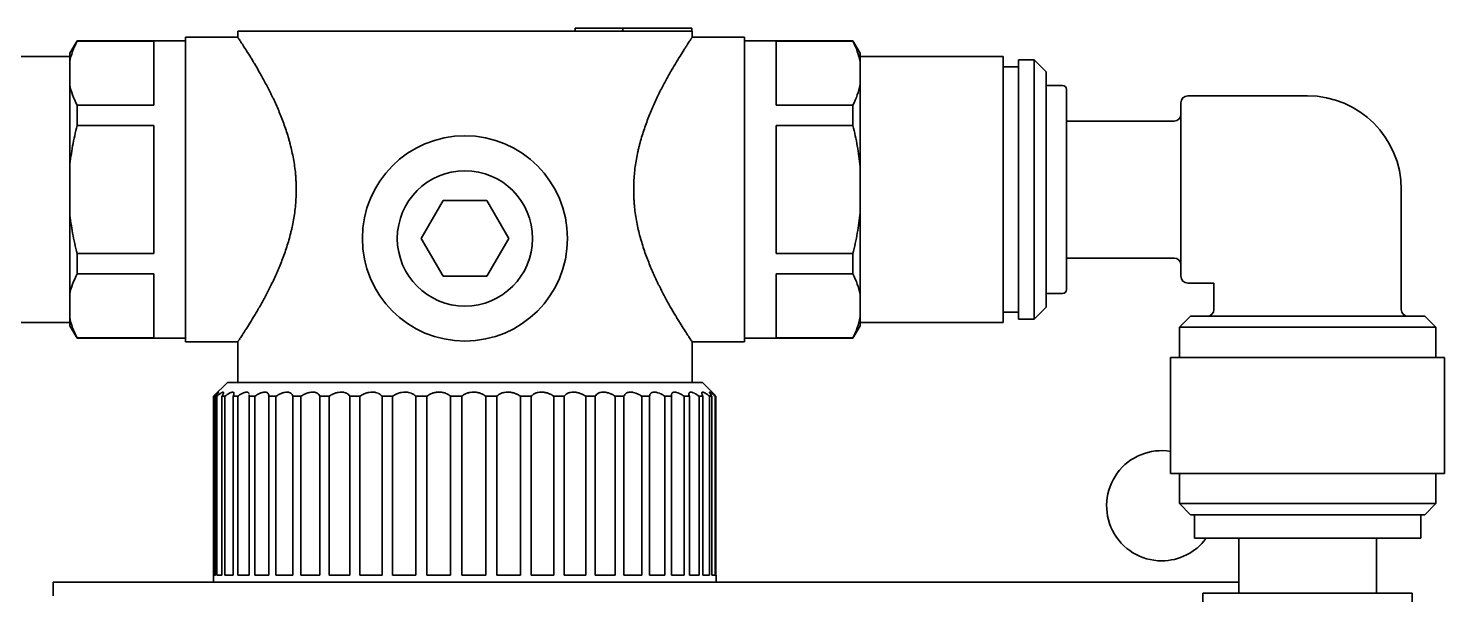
# Model space of a CAD drawing. Extents: x 6336 to 10269, y -393 to 3204.
# Drawn here: x 8598.8 to 8701.6, y 2451.5 to 2492.6 of the extents above; entities that cross this region are included whole.
import ezdxf

# ---------------------------------------------------------------- set-up
doc = ezdxf.new("R2010")
doc.units = 0
doc.header["$LTSCALE"] = 5
doc.layers.add('1', color=7, linetype='CONTINUOUS', true_color=0xffffff)

msp = doc.modelspace()

# ---------------------------------------------------------------- linework, layer by layer
at = {"layer": '1', "color": 7, "linetype": 'Continuous', "lineweight": 35}
for p, q in [((8646.94, 2492.43), (8613.97, 2492.43)), ((8613.97, 2492.43), (8613.97, 2491.98)), ((8638.48, 2492.63), (8641.94, 2492.63)), ((8638.48, 2492.43), (8638.48, 2492.63)), ((8641.94, 2492.63), (8646.94, 2492.63)), ((8641.94, 2492.43), (8641.94, 2492.63)), ((8646.94, 2492.63), (8646.94, 2492.43)), ((8646.94, 2492.43), (8646.97, 2492.43)), ((8646.97, 2491.98), (8646.97, 2492.43)), ((8602.3, 2491.73), (8601.77, 2490.82)), ((8602.3, 2491.73), (8602.3, 2491.69)), ((8610.17, 2491.73), (8602.3, 2491.73)), ((8607.87, 2491.69), (8602.3, 2491.69)), ((8607.87, 2487.05), (8607.87, 2491.69)), ((8610.17, 2469.88), (8610.17, 2491.98)), ((8613.97, 2491.98), (8610.17, 2491.98)), ((8650.77, 2491.98), (8646.97, 2491.98)), ((8650.77, 2480.93), (8650.77, 2491.98)), ((8658.65, 2491.73), (8650.77, 2491.73)), ((8653.07, 2491.69), (8653.07, 2487.05)), ((8653.07, 2491.69), (8658.65, 2491.69)), ((8659.17, 2490.82), (8658.65, 2491.73)), ((8658.65, 2491.69), (8658.65, 2491.73)), ((8601.77, 2490.58), (8591.37, 2490.58)), ((8601.77, 2490.82), (8601.77, 2490.2)), ((8659.17, 2490.82), (8659.17, 2490.2)), ((8669.57, 2490.58), (8659.17, 2490.58)), ((8669.57, 2471.28), (8669.57, 2490.58)), ((8670.67, 2471.53), (8670.67, 2490.33)), ((8671.82, 2490.33), (8670.67, 2490.33)), ((8671.82, 2471.53), (8671.82, 2490.33)), ((8672.67, 2489.48), (8671.82, 2490.33)), ((8601.77, 2488.54), (8601.77, 2490.2)), ((8659.17, 2490.2), (8659.17, 2488.54)), ((8670.67, 2489.83), (8669.57, 2489.83)), ((8672.67, 2472.38), (8672.67, 2489.48)), ((8601.77, 2488.54), (8601.77, 2482.59)), ((8659.17, 2482.59), (8659.17, 2488.54)), ((8673.87, 2488.48), (8672.67, 2488.48)), ((8674.17, 2488.18), (8674.17, 2473.68)), ((8682.47, 2474.63), (8682.47, 2487.23)), ((8691.67, 2487.73), (8682.97, 2487.73)), ((8602.3, 2487.05), (8607.87, 2487.05)), ((8602.3, 2487.05), (8602.3, 2485.57)), ((8658.65, 2487.05), (8653.07, 2487.05)), ((8658.65, 2485.57), (8658.65, 2487.05)), ((8602.3, 2485.57), (8607.87, 2485.57)), ((8607.87, 2476.28), (8607.87, 2485.57)), ((8653.07, 2485.57), (8653.07, 2476.28)), ((8653.07, 2485.57), (8658.65, 2485.57)), ((8681.97, 2485.9), (8674.17, 2485.9)), ((8601.77, 2479.26), (8601.77, 2482.59)), ((8659.17, 2482.59), (8659.17, 2479.26)), ((8627.3, 2477.38), (8628.89, 2480.13)), ((8628.89, 2480.13), (8632.06, 2480.13)), ((8632.06, 2480.13), (8633.65, 2477.38)), ((8650.77, 2469.88), (8650.77, 2480.93)), ((8698.47, 2472.23), (8698.47, 2480.93)), ((8601.77, 2479.26), (8601.77, 2473.32)), ((8659.17, 2473.32), (8659.17, 2479.26)), ((8628.89, 2474.63), (8627.3, 2477.38)), ((8633.65, 2477.38), (8632.06, 2474.63)), ((8607.87, 2476.28), (8602.3, 2476.28)), ((8602.3, 2476.28), (8602.3, 2474.8)), ((8658.65, 2476.28), (8653.07, 2476.28)), ((8658.65, 2474.8), (8658.65, 2476.28)), ((8674.17, 2475.95), (8681.97, 2475.95)), ((8602.3, 2474.8), (8607.87, 2474.8)), ((8607.87, 2470.16), (8607.87, 2474.8)), ((8653.07, 2474.8), (8653.07, 2470.16)), ((8658.65, 2474.8), (8653.07, 2474.8)), ((8632.06, 2474.63), (8628.89, 2474.63)), ((8682.97, 2474.13), (8684.87, 2474.13)), ((8684.87, 2474.13), (8684.87, 2472.23)), ((8601.77, 2471.65), (8601.77, 2473.32)), ((8659.17, 2473.32), (8659.17, 2471.65)), ((8672.67, 2473.38), (8673.87, 2473.38)), ((8669.57, 2472.03), (8670.67, 2472.03)), ((8671.82, 2471.53), (8672.67, 2472.38)), ((8683.17, 2471.73), (8682.37, 2470.93)), ((8700.17, 2471.73), (8683.17, 2471.73)), ((8700.97, 2470.93), (8700.17, 2471.73)), ((8591.37, 2471.28), (8601.77, 2471.28)), ((8601.77, 2471.03), (8601.77, 2471.65)), ((8601.77, 2471.03), (8602.3, 2470.13)), ((8658.65, 2470.13), (8659.17, 2471.03)), ((8659.17, 2471.03), (8659.17, 2471.65)), ((8659.17, 2471.28), (8669.57, 2471.28)), ((8670.67, 2471.53), (8671.82, 2471.53)), ((8682.37, 2470.93), (8682.37, 2468.73)), ((8682.37, 2470.93), (8700.97, 2470.93)), ((8700.97, 2468.73), (8700.97, 2470.93)), ((8607.87, 2470.16), (8602.3, 2470.16)), ((8602.3, 2470.13), (8602.3, 2470.16)), ((8602.3, 2470.13), (8610.17, 2470.13)), ((8610.17, 2469.88), (8613.97, 2469.88)), ((8613.97, 2469.88), (8613.97, 2466.93)), ((8646.97, 2469.88), (8650.77, 2469.88)), ((8646.97, 2466.93), (8646.97, 2469.88)), ((8650.77, 2470.13), (8658.65, 2470.13)), ((8653.07, 2470.16), (8658.65, 2470.16)), ((8658.65, 2470.16), (8658.65, 2470.13)), ((8701.62, 2468.73), (8681.72, 2468.73)), ((8681.72, 2468.73), (8681.72, 2460.33)), ((8701.62, 2460.33), (8701.62, 2468.73)), ((8613.22, 2466.93), (8612.22, 2465.93)), ((8647.72, 2466.93), (8613.22, 2466.93)), ((8648.42, 2466.23), (8647.72, 2466.93)), ((8612.22, 2465.93), (8612.22, 2452.43)), ((8612.22, 2465.93), (8612.23, 2465.93)), ((8612.23, 2452.93), (8612.23, 2465.93)), ((8612.35, 2465.93), (8612.35, 2452.93)), ((8612.46, 2465.93), (8612.35, 2465.93)), ((8612.46, 2452.93), (8612.46, 2465.93)), ((8612.82, 2465.93), (8612.82, 2452.93)), ((8613.04, 2465.93), (8612.82, 2465.93)), ((8613.04, 2452.93), (8613.04, 2465.93)), ((8613.64, 2465.93), (8613.64, 2452.93)), ((8613.97, 2465.93), (8613.64, 2465.93)), ((8613.97, 2452.93), (8613.97, 2465.93)), ((8614.79, 2465.93), (8614.79, 2452.93)), ((8615.21, 2465.93), (8614.79, 2465.93)), ((8615.21, 2452.93), (8615.21, 2465.93)), ((8616.24, 2465.93), (8616.24, 2452.93)), ((8616.75, 2465.93), (8616.24, 2465.93)), ((8616.75, 2452.93), (8616.75, 2465.93)), ((8617.97, 2465.93), (8617.97, 2452.93)), ((8618.56, 2465.93), (8617.97, 2465.93)), ((8618.56, 2452.93), (8618.56, 2465.93)), ((8619.94, 2465.93), (8619.94, 2452.93)), ((8620.6, 2465.93), (8619.94, 2465.93)), ((8620.6, 2452.93), (8620.6, 2465.93)), ((8622.11, 2465.93), (8622.11, 2452.93)), ((8622.84, 2465.93), (8622.11, 2465.93)), ((8622.84, 2452.93), (8622.84, 2465.93)), ((8624.45, 2465.93), (8624.45, 2452.93)), ((8625.22, 2465.93), (8624.45, 2465.93)), ((8625.22, 2452.93), (8625.22, 2465.93)), ((8626.91, 2465.93), (8626.91, 2452.93)), ((8627.7, 2465.93), (8626.91, 2465.93)), ((8627.7, 2452.93), (8627.7, 2465.93)), ((8629.43, 2465.93), (8629.43, 2452.93)), ((8630.24, 2465.93), (8629.43, 2465.93)), ((8630.24, 2452.93), (8630.24, 2465.93)), ((8632.78, 2465.93), (8631.98, 2465.93)), ((8631.98, 2465.93), (8631.98, 2452.93)), ((8632.78, 2452.93), (8632.78, 2465.93)), ((8634.5, 2465.93), (8634.5, 2452.93)), ((8635.28, 2465.93), (8634.5, 2465.93)), ((8635.28, 2452.93), (8635.28, 2465.93)), ((8636.93, 2465.93), (8636.93, 2452.93)), ((8637.68, 2465.93), (8636.93, 2465.93)), ((8637.68, 2452.93), (8637.68, 2465.93)), ((8639.25, 2465.93), (8639.25, 2452.93)), ((8639.94, 2465.93), (8639.25, 2465.93)), ((8639.94, 2452.93), (8639.94, 2465.93)), ((8641.39, 2465.93), (8641.39, 2452.93)), ((8642.02, 2465.93), (8641.39, 2465.93)), ((8642.02, 2452.93), (8642.02, 2465.93)), ((8643.32, 2465.93), (8643.32, 2452.93)), ((8643.88, 2465.93), (8643.32, 2465.93)), ((8643.88, 2452.93), (8643.88, 2465.93)), ((8645, 2465.93), (8645, 2452.93)), ((8645.47, 2465.93), (8645, 2465.93)), ((8645.47, 2452.93), (8645.47, 2465.93)), ((8646.39, 2465.93), (8646.39, 2452.93)), ((8646.77, 2465.93), (8646.39, 2465.93)), ((8646.77, 2452.93), (8646.77, 2465.93)), ((8647.48, 2465.93), (8647.48, 2452.93)), ((8647.76, 2465.93), (8647.48, 2465.93)), ((8647.76, 2452.93), (8647.76, 2465.93)), ((8648.24, 2465.93), (8648.24, 2452.93)), ((8648.4, 2465.93), (8648.24, 2465.93)), ((8648.4, 2452.93), (8648.4, 2465.93)), ((8648.65, 2465.93), (8648.65, 2452.93)), ((8648.7, 2465.93), (8648.65, 2465.93)), ((8648.7, 2452.93), (8648.7, 2465.93)), ((8681.72, 2460.33), (8701.62, 2460.33)), ((8682.37, 2460.33), (8682.37, 2458.13)), ((8700.97, 2458.13), (8700.97, 2460.33)), ((8691.67, 2458.13), (8682.37, 2458.13)), ((8682.37, 2458.13), (8683.17, 2457.33)), ((8700.17, 2457.33), (8683.17, 2457.33)), ((8683.45, 2455.63), (8683.45, 2457.33)), ((8700.97, 2458.13), (8691.67, 2458.13)), ((8699.9, 2457.33), (8699.9, 2455.63)), ((8700.17, 2457.33), (8700.97, 2458.13)), ((8686.67, 2455.62), (8686.67, 2451.63)), ((8696.67, 2451.63), (8696.67, 2455.62)), ((8600.57, 2452.43), (8620.57, 2452.43)), ((8600.57, 2451.43), (8600.57, 2452.43)), ((8612.35, 2452.93), (8612.23, 2452.93)), ((8612.82, 2452.93), (8612.46, 2452.93)), ((8613.64, 2452.93), (8613.04, 2452.93)), ((8614.79, 2452.93), (8613.97, 2452.93)), ((8616.24, 2452.93), (8615.21, 2452.93)), ((8617.97, 2452.93), (8616.75, 2452.93)), ((8619.94, 2452.93), (8618.56, 2452.93)), ((8620.57, 2452.43), (8632.85, 2452.43)), ((8622.11, 2452.93), (8620.6, 2452.93)), ((8624.45, 2452.93), (8622.84, 2452.93)), ((8626.91, 2452.93), (8625.22, 2452.93)), ((8629.43, 2452.93), (8627.7, 2452.93)), ((8631.98, 2452.93), (8630.24, 2452.93)), ((8634.5, 2452.93), (8632.78, 2452.93)), ((8632.85, 2452.43), (8653.92, 2452.43)), ((8636.93, 2452.93), (8635.28, 2452.93)), ((8639.25, 2452.93), (8637.68, 2452.93)), ((8641.39, 2452.93), (8639.94, 2452.93)), ((8643.32, 2452.93), (8642.02, 2452.93)), ((8645, 2452.93), (8643.88, 2452.93)), ((8646.39, 2452.93), (8645.47, 2452.93)), ((8647.48, 2452.93), (8646.77, 2452.93)), ((8648.24, 2452.93), (8647.76, 2452.93)), ((8648.65, 2452.93), (8648.4, 2452.93)), ((8648.72, 2452.93), (8648.7, 2452.93)), ((8648.72, 2452.43), (8648.72, 2452.93)), ((8653.92, 2452.43), (8686.67, 2452.43)), ((8684.07, 2451.63), (8699.27, 2451.63)), ((8684.07, 2451.63), (8684.07, 2450.03)), ((8699.27, 2450.03), (8699.27, 2451.63))]:
    msp.add_line(p, q, dxfattribs=at)
for radius in [7.45, 4.91]:
    msp.add_circle((8630.47, 2477.38), radius, dxfattribs=at)
for centre, radius, start, end in [((8673.87, 2488.18), 0.3, 0, 90), ((8682.97, 2487.23), 0.5, 90, 180), ((8691.67, 2480.93), 6.8, 0, 90), ((8681.97, 2486.4), 0.5, 270, 0), ((8681.97, 2475.45), 0.5, 0, 90), ((8682.97, 2474.63), 0.5, 180, 270), ((8673.87, 2473.68), 0.3, 270, 0), ((8684.37, 2472.23), 0.5, 270, 0), ((8698.97, 2472.23), 0.5, 180, 270), ((8681.07, 2457.98), 4, 80.6512, 270), ((8681.07, 2457.98), 4, 270, 323.3306)]:
    msp.add_arc(centre, radius, start, end, dxfattribs=at)
for points, knots in [([(8602.3, 2491.69), (8602.18, 2491.45), (8602.07, 2491.2), (8601.89, 2490.7), (8601.82, 2490.45), (8601.77, 2490.2)], [0, 0, 0, 0, 0.5, 0.5, 1, 1, 1, 1]), ([(8613.97, 2491.98), (8613.97, 2491.98), (8613.99, 2491.96), (8614.04, 2491.88), (8614.07, 2491.83), (8614.15, 2491.71), (8614.17, 2491.67), (8614.22, 2491.6), (8614.24, 2491.57), (8614.27, 2491.53), (8614.29, 2491.5), (8614.3, 2491.49), (8614.38, 2491.36), (8614.46, 2491.24), (8614.64, 2490.95), (8614.74, 2490.8), (8614.9, 2490.54), (8614.95, 2490.45), (8615.04, 2490.31), (8615.08, 2490.24), (8615.13, 2490.16), (8615.16, 2490.11), (8615.17, 2490.09), (8615.31, 2489.86), (8615.43, 2489.65), (8615.69, 2489.2), (8615.82, 2488.97), (8616.08, 2488.47), (8616.22, 2488.21), (8616.39, 2487.87), (8616.42, 2487.8), (8616.49, 2487.67), (8616.59, 2487.46), (8616.69, 2487.24), (8616.88, 2486.81), (8617.01, 2486.51), (8617.25, 2485.89), (8617.37, 2485.57), (8617.54, 2485.08), (8617.59, 2484.91), (8617.66, 2484.66), (8617.69, 2484.57), (8617.72, 2484.44), (8617.74, 2484.4), (8617.76, 2484.31), (8617.77, 2484.27), (8617.87, 2483.88), (8617.95, 2483.52), (8618.08, 2482.8), (8618.13, 2482.44), (8618.18, 2481.97), (8618.18, 2481.88), (8618.2, 2481.69), (8618.2, 2481.6), (8618.21, 2481.31), (8618.22, 2481.12), (8618.22, 2480.75), (8618.22, 2480.56), (8618.2, 2480.18), (8618.19, 2480), (8618.14, 2479.44), (8618.09, 2479.08), (8617.99, 2478.54), (8617.96, 2478.36), (8617.9, 2478.09), (8617.88, 2478.01), (8617.83, 2477.83), (8617.81, 2477.74), (8617.7, 2477.3), (8617.6, 2476.96), (8617.38, 2476.31), (8617.26, 2475.98), (8617.08, 2475.52), (8617.02, 2475.36), (8616.92, 2475.14), (8616.89, 2475.06), (8616.82, 2474.91), (8616.79, 2474.84), (8616.63, 2474.47), (8616.49, 2474.19), (8616.23, 2473.65), (8616.09, 2473.39), (8615.83, 2472.9), (8615.69, 2472.66), (8615.55, 2472.41), (8615.53, 2472.38), (8615.5, 2472.32), (8615.45, 2472.24), (8615.34, 2472.05), (8615.25, 2471.89), (8615.07, 2471.6), (8614.96, 2471.41), (8614.75, 2471.07), (8614.65, 2470.91), (8614.51, 2470.7), (8614.47, 2470.63), (8614.41, 2470.53), (8614.39, 2470.5), (8614.36, 2470.46), (8614.35, 2470.44), (8614.33, 2470.42), (8614.25, 2470.29), (8614.18, 2470.18), (8614.08, 2470.03), (8614.04, 2469.98), (8613.99, 2469.9), (8613.97, 2469.88), (8613.97, 2469.88), (8613.97, 2469.88), (8613.97, 2469.88)], [0, 0, 0, 0, 0.031229, 0.031229, 0.062459, 0.062459, 0.078074, 0.078074, 0.085881, 0.089785, 0.089785, 0.093688, 0.093688, 0.124918, 0.124918, 0.156147, 0.156147, 0.171762, 0.171762, 0.179569, 0.183473, 0.183473, 0.187377, 0.187377, 0.218606, 0.218606, 0.249836, 0.249836, 0.281065, 0.281065, 0.288872, 0.288872, 0.29668, 0.312294, 0.312294, 0.343524, 0.343524, 0.374753, 0.374753, 0.390368, 0.390368, 0.398175, 0.398175, 0.402079, 0.402079, 0.405983, 0.405983, 0.437212, 0.437212, 0.468442, 0.468442, 0.476249, 0.476249, 0.484056, 0.484056, 0.499671, 0.499671, 0.515286, 0.515286, 0.5309, 0.5309, 0.56213, 0.56213, 0.577745, 0.577745, 0.585552, 0.585552, 0.593359, 0.593359, 0.624589, 0.624589, 0.655818, 0.655818, 0.671433, 0.671433, 0.67924, 0.67924, 0.687048, 0.687048, 0.718277, 0.718277, 0.749507, 0.749507, 0.780736, 0.780736, 0.78464, 0.78464, 0.788543, 0.796351, 0.811965, 0.811965, 0.843195, 0.843195, 0.874424, 0.874424, 0.890039, 0.890039, 0.897846, 0.897846, 0.90175, 0.90175, 0.905654, 0.936883, 0.936883, 0.968113, 0.968113, 0.999342, 0.999342, 1, 1, 1, 1]), ([(8646.97, 2469.88), (8646.97, 2469.88), (8646.96, 2469.9), (8646.91, 2469.97), (8646.87, 2470.03), (8646.8, 2470.14), (8646.77, 2470.18), (8646.73, 2470.25), (8646.7, 2470.29), (8646.68, 2470.32), (8646.66, 2470.35), (8646.65, 2470.36), (8646.57, 2470.49), (8646.49, 2470.62), (8646.31, 2470.9), (8646.21, 2471.06), (8646.05, 2471.31), (8645.99, 2471.4), (8645.91, 2471.54), (8645.86, 2471.61), (8645.82, 2471.69), (8645.79, 2471.74), (8645.77, 2471.76), (8645.64, 2471.99), (8645.51, 2472.2), (8645.26, 2472.65), (8645.13, 2472.89), (8644.86, 2473.38), (8644.73, 2473.64), (8644.56, 2473.98), (8644.52, 2474.05), (8644.46, 2474.19), (8644.36, 2474.4), (8644.26, 2474.61), (8644.06, 2475.04), (8643.94, 2475.34), (8643.69, 2475.96), (8643.57, 2476.28), (8643.41, 2476.77), (8643.36, 2476.94), (8643.28, 2477.19), (8643.26, 2477.28), (8643.22, 2477.41), (8643.21, 2477.45), (8643.19, 2477.54), (8643.17, 2477.58), (8643.07, 2477.97), (8642.99, 2478.33), (8642.86, 2479.05), (8642.81, 2479.42), (8642.77, 2479.88), (8642.76, 2479.97), (8642.75, 2480.16), (8642.74, 2480.25), (8642.73, 2480.54), (8642.73, 2480.73), (8642.73, 2481.11), (8642.73, 2481.29), (8642.75, 2481.67), (8642.76, 2481.85), (8642.81, 2482.41), (8642.86, 2482.77), (8642.96, 2483.31), (8642.99, 2483.49), (8643.05, 2483.76), (8643.07, 2483.85), (8643.11, 2484.02), (8643.13, 2484.11), (8643.25, 2484.55), (8643.35, 2484.89), (8643.57, 2485.55), (8643.68, 2485.87), (8643.87, 2486.33), (8643.93, 2486.49), (8644.02, 2486.72), (8644.06, 2486.79), (8644.12, 2486.94), (8644.16, 2487.01), (8644.32, 2487.38), (8644.45, 2487.66), (8644.72, 2488.2), (8644.85, 2488.46), (8645.12, 2488.95), (8645.25, 2489.19), (8645.4, 2489.45), (8645.41, 2489.48), (8645.45, 2489.53), (8645.49, 2489.61), (8645.6, 2489.8), (8645.7, 2489.96), (8645.87, 2490.26), (8645.99, 2490.44), (8646.2, 2490.78), (8646.3, 2490.94), (8646.43, 2491.15), (8646.48, 2491.22), (8646.54, 2491.32), (8646.56, 2491.35), (8646.59, 2491.39), (8646.6, 2491.41), (8646.62, 2491.44), (8646.7, 2491.56), (8646.77, 2491.67), (8646.87, 2491.82), (8646.91, 2491.88), (8646.96, 2491.95), (8646.97, 2491.98), (8646.97, 2491.98), (8646.97, 2491.98), (8646.97, 2491.98)], [0, 0, 0, 0, 0.031229, 0.031229, 0.062459, 0.062459, 0.078074, 0.078074, 0.085881, 0.089785, 0.089785, 0.093688, 0.093688, 0.124918, 0.124918, 0.156147, 0.156147, 0.171762, 0.171762, 0.179569, 0.183473, 0.183473, 0.187377, 0.187377, 0.218606, 0.218606, 0.249836, 0.249836, 0.281065, 0.281065, 0.288872, 0.288872, 0.29668, 0.312294, 0.312294, 0.343524, 0.343524, 0.374753, 0.374753, 0.390368, 0.390368, 0.398175, 0.398175, 0.402079, 0.402079, 0.405983, 0.405983, 0.437212, 0.437212, 0.468442, 0.468442, 0.476249, 0.476249, 0.484056, 0.484056, 0.499671, 0.499671, 0.515286, 0.515286, 0.530901, 0.530901, 0.56213, 0.56213, 0.577745, 0.577745, 0.585552, 0.585552, 0.593359, 0.593359, 0.624589, 0.624589, 0.655818, 0.655818, 0.671433, 0.671433, 0.67924, 0.67924, 0.687048, 0.687048, 0.718277, 0.718277, 0.749507, 0.749507, 0.780736, 0.780736, 0.78464, 0.78464, 0.788543, 0.796351, 0.811965, 0.811965, 0.843195, 0.843195, 0.874424, 0.874424, 0.890039, 0.890039, 0.897846, 0.897846, 0.90175, 0.90175, 0.905654, 0.936883, 0.936883, 0.968113, 0.968113, 0.999342, 0.999342, 1, 1, 1, 1]), ([(8659.17, 2490.2), (8659.12, 2490.45), (8659.05, 2490.7), (8658.88, 2491.2), (8658.77, 2491.45), (8658.65, 2491.69)], [0, 0, 0, 0, 0.5, 0.5, 1, 1, 1, 1]), ([(8601.77, 2488.54), (8601.82, 2488.29), (8601.89, 2488.04), (8602.07, 2487.54), (8602.18, 2487.29), (8602.3, 2487.05)], [0, 0, 0, 0, 0.5, 0.5, 1, 1, 1, 1]), ([(8658.65, 2487.05), (8658.77, 2487.29), (8658.88, 2487.54), (8659.05, 2488.04), (8659.12, 2488.29), (8659.17, 2488.54)], [0, 0, 0, 0, 0.5, 0.5, 1, 1, 1, 1]), ([(8602.3, 2485.57), (8602.18, 2485.08), (8602.07, 2484.59), (8601.89, 2483.59), (8601.82, 2483.09), (8601.77, 2482.59)], [0, 0, 0, 0, 0.5, 0.5, 1, 1, 1, 1]), ([(8659.17, 2482.59), (8659.12, 2483.09), (8659.05, 2483.59), (8658.88, 2484.59), (8658.77, 2485.08), (8658.65, 2485.57)], [0, 0, 0, 0, 0.5, 0.5, 1, 1, 1, 1]), ([(8601.77, 2479.26), (8601.82, 2478.76), (8601.89, 2478.26), (8602.07, 2477.26), (8602.18, 2476.77), (8602.3, 2476.28)], [0, 0, 0, 0, 0.5, 0.5, 1, 1, 1, 1]), ([(8658.65, 2476.28), (8658.77, 2476.77), (8658.88, 2477.26), (8659.05, 2478.26), (8659.12, 2478.76), (8659.17, 2479.26)], [0, 0, 0, 0, 0.5, 0.5, 1, 1, 1, 1]), ([(8602.3, 2474.8), (8602.18, 2474.56), (8602.07, 2474.31), (8601.89, 2473.82), (8601.82, 2473.57), (8601.77, 2473.32)], [0, 0, 0, 0, 0.5, 0.5, 1, 1, 1, 1]), ([(8659.17, 2473.32), (8659.12, 2473.57), (8659.05, 2473.82), (8658.88, 2474.31), (8658.77, 2474.56), (8658.65, 2474.8)], [0, 0, 0, 0, 0.5, 0.5, 1, 1, 1, 1]), ([(8601.77, 2471.65), (8601.82, 2471.4), (8601.89, 2471.15), (8602.07, 2470.65), (8602.18, 2470.41), (8602.3, 2470.16)], [0, 0, 0, 0, 0.5, 0.5, 1, 1, 1, 1]), ([(8658.65, 2470.16), (8658.77, 2470.41), (8658.88, 2470.65), (8659.05, 2471.15), (8659.12, 2471.4), (8659.17, 2471.65)], [0, 0, 0, 0, 0.5, 0.5, 1, 1, 1, 1]), ([(8612.35, 2465.93), (8612.39, 2465.97), (8612.42, 2466.01), (8612.46, 2466.06), (8612.48, 2466.08), (8612.49, 2466.11), (8612.5, 2466.11), (8612.51, 2466.13), (8612.52, 2466.14), (8612.54, 2466.17), (8612.56, 2466.19), (8612.57, 2466.21), (8612.57, 2466.22), (8612.57, 2466.22), (8612.57, 2466.22), (8612.57, 2466.23), (8612.57, 2466.23), (8612.56, 2466.23), (8612.55, 2466.22), (8612.53, 2466.2), (8612.52, 2466.2), (8612.51, 2466.19), (8612.49, 2466.17), (8612.47, 2466.16), (8612.44, 2466.13), (8612.43, 2466.11), (8612.39, 2466.08), (8612.37, 2466.06), (8612.31, 2466.01), (8612.27, 2465.97), (8612.23, 2465.93)], [0, 0, 0, 0, 0.125, 0.125, 0.1875, 0.1875, 0.21875, 0.21875, 0.25, 0.25, 0.375, 0.375, 0.4375, 0.4375, 0.46875, 0.46875, 0.5, 0.5, 0.625, 0.625, 0.65625, 0.65625, 0.6875, 0.75, 0.75, 0.8125, 0.8125, 0.875, 0.875, 1, 1, 1, 1]), ([(8612.82, 2465.93), (8612.85, 2465.97), (8612.88, 2466.01), (8612.9, 2466.06), (8612.91, 2466.08), (8612.92, 2466.11), (8612.93, 2466.11), (8612.93, 2466.13), (8612.94, 2466.14), (8612.95, 2466.17), (8612.95, 2466.19), (8612.94, 2466.21), (8612.94, 2466.22), (8612.93, 2466.22), (8612.93, 2466.22), (8612.92, 2466.23), (8612.92, 2466.23), (8612.9, 2466.23), (8612.87, 2466.22), (8612.84, 2466.2), (8612.83, 2466.2), (8612.81, 2466.19), (8612.79, 2466.17), (8612.76, 2466.16), (8612.72, 2466.13), (8612.7, 2466.11), (8612.66, 2466.08), (8612.63, 2466.06), (8612.56, 2466.01), (8612.51, 2465.97), (8612.46, 2465.93)], [0, 0, 0, 0, 0.125, 0.125, 0.1875, 0.1875, 0.21875, 0.21875, 0.25, 0.25, 0.375, 0.375, 0.4375, 0.4375, 0.46875, 0.46875, 0.5, 0.5, 0.625, 0.625, 0.65625, 0.65625, 0.6875, 0.75, 0.75, 0.8125, 0.8125, 0.875, 0.875, 1, 1, 1, 1]), ([(8613.64, 2465.93), (8613.66, 2465.97), (8613.67, 2466.01), (8613.69, 2466.06), (8613.69, 2466.08), (8613.69, 2466.11), (8613.7, 2466.11), (8613.7, 2466.13), (8613.7, 2466.14), (8613.69, 2466.17), (8613.69, 2466.19), (8613.66, 2466.21), (8613.65, 2466.22), (8613.64, 2466.22), (8613.63, 2466.22), (8613.62, 2466.23), (8613.61, 2466.23), (8613.58, 2466.23), (8613.54, 2466.22), (8613.49, 2466.2), (8613.48, 2466.2), (8613.46, 2466.19), (8613.43, 2466.17), (8613.39, 2466.16), (8613.35, 2466.13), (8613.32, 2466.11), (8613.27, 2466.08), (8613.24, 2466.06), (8613.16, 2466.01), (8613.1, 2465.97), (8613.04, 2465.93)], [0, 0, 0, 0, 0.125, 0.125, 0.1875, 0.1875, 0.21875, 0.21875, 0.25, 0.25, 0.375, 0.375, 0.4375, 0.4375, 0.46875, 0.46875, 0.5, 0.5, 0.625, 0.625, 0.65625, 0.65625, 0.6875, 0.75, 0.75, 0.8125, 0.8125, 0.875, 0.875, 1, 1, 1, 1]), ([(8614.79, 2466.12), (8614.78, 2466.13), (8614.78, 2466.14), (8614.77, 2466.17), (8614.75, 2466.19), (8614.71, 2466.21), (8614.69, 2466.22), (8614.67, 2466.22), (8614.66, 2466.22), (8614.64, 2466.23), (8614.63, 2466.23), (8614.59, 2466.23), (8614.54, 2466.22), (8614.48, 2466.2), (8614.47, 2466.2), (8614.44, 2466.19), (8614.4, 2466.17), (8614.36, 2466.16), (8614.3, 2466.13), (8614.27, 2466.11), (8614.22, 2466.08), (8614.19, 2466.06), (8614.09, 2466.01), (8614.03, 2465.97), (8613.97, 2465.93)], [0, 0, 0, 0, 0.038002, 0.038002, 0.198335, 0.198335, 0.278501, 0.278501, 0.318585, 0.318585, 0.358668, 0.358668, 0.519001, 0.519001, 0.559084, 0.559084, 0.599167, 0.679334, 0.679334, 0.7595, 0.7595, 0.839667, 0.839667, 1, 1, 1, 1]), ([(8616.24, 2465.93), (8616.24, 2465.97), (8616.23, 2466.01), (8616.21, 2466.06), (8616.21, 2466.08), (8616.19, 2466.11), (8616.19, 2466.11), (8616.18, 2466.13), (8616.17, 2466.14), (8616.15, 2466.17), (8616.12, 2466.19), (8616.06, 2466.21), (8616.04, 2466.22), (8616.01, 2466.22), (8616, 2466.22), (8615.98, 2466.23), (8615.96, 2466.23), (8615.9, 2466.23), (8615.85, 2466.22), (8615.78, 2466.2), (8615.76, 2466.2), (8615.73, 2466.19), (8615.69, 2466.17), (8615.64, 2466.16), (8615.58, 2466.13), (8615.54, 2466.11), (8615.48, 2466.08), (8615.45, 2466.06), (8615.35, 2466.01), (8615.28, 2465.97), (8615.21, 2465.93)], [0, 0, 0, 0, 0.125, 0.125, 0.1875, 0.1875, 0.21875, 0.21875, 0.25, 0.25, 0.375, 0.375, 0.4375, 0.4375, 0.46875, 0.46875, 0.5, 0.5, 0.625, 0.625, 0.65625, 0.65625, 0.6875, 0.75, 0.75, 0.8125, 0.8125, 0.875, 0.875, 1, 1, 1, 1]), ([(8617.97, 2465.93), (8617.95, 2465.97), (8617.94, 2466.01), (8617.91, 2466.06), (8617.9, 2466.08), (8617.88, 2466.11), (8617.87, 2466.11), (8617.85, 2466.13), (8617.84, 2466.14), (8617.8, 2466.17), (8617.76, 2466.19), (8617.69, 2466.21), (8617.67, 2466.22), (8617.63, 2466.22), (8617.62, 2466.22), (8617.59, 2466.23), (8617.58, 2466.23), (8617.5, 2466.23), (8617.44, 2466.22), (8617.36, 2466.2), (8617.34, 2466.2), (8617.31, 2466.19), (8617.26, 2466.17), (8617.21, 2466.16), (8617.14, 2466.13), (8617.1, 2466.11), (8617.03, 2466.08), (8617, 2466.06), (8616.89, 2466.01), (8616.82, 2465.97), (8616.75, 2465.93)], [0, 0, 0, 0, 0.125, 0.125, 0.1875, 0.1875, 0.21875, 0.21875, 0.25, 0.25, 0.375, 0.375, 0.4375, 0.4375, 0.46875, 0.46875, 0.5, 0.5, 0.625, 0.625, 0.65625, 0.65625, 0.6875, 0.75, 0.75, 0.8125, 0.8125, 0.875, 0.875, 1, 1, 1, 1]), ([(8619.94, 2465.93), (8619.92, 2465.97), (8619.89, 2466.01), (8619.85, 2466.06), (8619.83, 2466.08), (8619.8, 2466.11), (8619.79, 2466.11), (8619.77, 2466.13), (8619.76, 2466.14), (8619.71, 2466.17), (8619.66, 2466.19), (8619.58, 2466.21), (8619.55, 2466.22), (8619.5, 2466.22), (8619.49, 2466.22), (8619.46, 2466.23), (8619.44, 2466.23), (8619.36, 2466.23), (8619.29, 2466.22), (8619.2, 2466.2), (8619.18, 2466.2), (8619.15, 2466.19), (8619.09, 2466.17), (8619.04, 2466.16), (8618.96, 2466.13), (8618.93, 2466.11), (8618.85, 2466.08), (8618.81, 2466.06), (8618.71, 2466.01), (8618.63, 2465.97), (8618.56, 2465.93)], [0, 0, 0, 0, 0.125, 0.125, 0.1875, 0.1875, 0.21875, 0.21875, 0.25, 0.25, 0.375, 0.375, 0.4375, 0.4375, 0.46875, 0.46875, 0.5, 0.5, 0.625, 0.625, 0.65625, 0.65625, 0.6875, 0.75, 0.75, 0.8125, 0.8125, 0.875, 0.875, 1, 1, 1, 1]), ([(8622.11, 2465.93), (8622.08, 2465.97), (8622.05, 2466.01), (8621.99, 2466.06), (8621.97, 2466.08), (8621.93, 2466.11), (8621.92, 2466.11), (8621.9, 2466.13), (8621.89, 2466.14), (8621.82, 2466.17), (8621.76, 2466.19), (8621.67, 2466.21), (8621.64, 2466.22), (8621.59, 2466.22), (8621.57, 2466.22), (8621.53, 2466.23), (8621.52, 2466.23), (8621.43, 2466.23), (8621.35, 2466.22), (8621.26, 2466.2), (8621.24, 2466.2), (8621.2, 2466.19), (8621.14, 2466.17), (8621.09, 2466.16), (8621.01, 2466.13), (8620.97, 2466.11), (8620.89, 2466.08), (8620.86, 2466.06), (8620.75, 2466.01), (8620.67, 2465.97), (8620.6, 2465.93)], [0, 0, 0, 0, 0.125, 0.125, 0.1875, 0.1875, 0.21875, 0.21875, 0.25, 0.25, 0.375, 0.375, 0.4375, 0.4375, 0.46875, 0.46875, 0.5, 0.5, 0.625, 0.625, 0.65625, 0.65625, 0.6875, 0.75, 0.75, 0.8125, 0.8125, 0.875, 0.875, 1, 1, 1, 1]), ([(8624.45, 2465.93), (8624.41, 2465.97), (8624.37, 2466.01), (8624.3, 2466.06), (8624.27, 2466.08), (8624.23, 2466.11), (8624.22, 2466.11), (8624.19, 2466.13), (8624.18, 2466.14), (8624.1, 2466.17), (8624.04, 2466.19), (8623.94, 2466.21), (8623.9, 2466.22), (8623.84, 2466.22), (8623.83, 2466.22), (8623.79, 2466.23), (8623.77, 2466.23), (8623.67, 2466.23), (8623.6, 2466.22), (8623.5, 2466.2), (8623.48, 2466.2), (8623.44, 2466.19), (8623.38, 2466.17), (8623.32, 2466.16), (8623.24, 2466.13), (8623.2, 2466.11), (8623.12, 2466.08), (8623.09, 2466.06), (8622.98, 2466.01), (8622.9, 2465.97), (8622.84, 2465.93)], [0, 0, 0, 0, 0.125, 0.125, 0.1875, 0.1875, 0.21875, 0.21875, 0.25, 0.25, 0.375, 0.375, 0.4375, 0.4375, 0.46875, 0.46875, 0.5, 0.5, 0.625, 0.625, 0.65625, 0.65625, 0.6875, 0.75, 0.75, 0.8125, 0.8125, 0.875, 0.875, 1, 1, 1, 1]), ([(8626.91, 2465.93), (8626.86, 2465.97), (8626.81, 2466.01), (8626.73, 2466.06), (8626.7, 2466.08), (8626.65, 2466.11), (8626.64, 2466.11), (8626.61, 2466.13), (8626.59, 2466.14), (8626.51, 2466.17), (8626.44, 2466.19), (8626.33, 2466.21), (8626.29, 2466.22), (8626.23, 2466.22), (8626.21, 2466.22), (8626.17, 2466.23), (8626.15, 2466.23), (8626.05, 2466.23), (8625.97, 2466.22), (8625.87, 2466.2), (8625.85, 2466.2), (8625.81, 2466.19), (8625.75, 2466.17), (8625.69, 2466.16), (8625.61, 2466.13), (8625.57, 2466.11), (8625.5, 2466.08), (8625.46, 2466.06), (8625.35, 2466.01), (8625.28, 2465.97), (8625.22, 2465.93)], [0, 0, 0, 0, 0.125, 0.125, 0.1875, 0.1875, 0.21875, 0.21875, 0.25, 0.25, 0.375, 0.375, 0.4375, 0.4375, 0.46875, 0.46875, 0.5, 0.5, 0.625, 0.625, 0.65625, 0.65625, 0.6875, 0.75, 0.75, 0.8125, 0.8125, 0.875, 0.875, 1, 1, 1, 1]), ([(8629.43, 2465.93), (8629.38, 2465.97), (8629.32, 2466.01), (8629.23, 2466.06), (8629.2, 2466.08), (8629.15, 2466.11), (8629.13, 2466.11), (8629.1, 2466.13), (8629.08, 2466.14), (8628.99, 2466.17), (8628.92, 2466.19), (8628.8, 2466.21), (8628.76, 2466.22), (8628.7, 2466.22), (8628.68, 2466.22), (8628.64, 2466.23), (8628.62, 2466.23), (8628.52, 2466.23), (8628.43, 2466.22), (8628.33, 2466.2), (8628.31, 2466.2), (8628.27, 2466.19), (8628.21, 2466.17), (8628.15, 2466.16), (8628.08, 2466.13), (8628.04, 2466.11), (8627.97, 2466.08), (8627.93, 2466.06), (8627.83, 2466.01), (8627.76, 2465.97), (8627.7, 2465.93)], [0, 0, 0, 0, 0.125, 0.125, 0.1875, 0.1875, 0.21875, 0.21875, 0.25, 0.25, 0.375, 0.375, 0.4375, 0.4375, 0.46875, 0.46875, 0.5, 0.5, 0.625, 0.625, 0.65625, 0.65625, 0.6875, 0.75, 0.75, 0.8125, 0.8125, 0.875, 0.875, 1, 1, 1, 1]), ([(8631.98, 2465.93), (8631.92, 2465.97), (8631.86, 2466.01), (8631.76, 2466.06), (8631.72, 2466.08), (8631.67, 2466.11), (8631.65, 2466.11), (8631.62, 2466.13), (8631.6, 2466.14), (8631.5, 2466.17), (8631.43, 2466.19), (8631.31, 2466.21), (8631.27, 2466.22), (8631.2, 2466.22), (8631.18, 2466.22), (8631.14, 2466.23), (8631.12, 2466.23), (8631.02, 2466.23), (8630.94, 2466.22), (8630.84, 2466.2), (8630.82, 2466.2), (8630.78, 2466.19), (8630.72, 2466.17), (8630.66, 2466.16), (8630.59, 2466.13), (8630.55, 2466.11), (8630.48, 2466.08), (8630.45, 2466.06), (8630.35, 2466.01), (8630.29, 2465.97), (8630.24, 2465.93)], [0, 0, 0, 0, 0.125, 0.125, 0.1875, 0.1875, 0.21875, 0.21875, 0.25, 0.25, 0.375, 0.375, 0.4375, 0.4375, 0.46875, 0.46875, 0.5, 0.5, 0.625, 0.625, 0.65625, 0.65625, 0.6875, 0.75, 0.75, 0.8125, 0.8125, 0.875, 0.875, 1, 1, 1, 1]), ([(8634.5, 2465.93), (8634.43, 2465.97), (8634.37, 2466.01), (8634.26, 2466.06), (8634.22, 2466.08), (8634.17, 2466.11), (8634.15, 2466.11), (8634.11, 2466.13), (8634.09, 2466.14), (8634, 2466.17), (8633.92, 2466.19), (8633.8, 2466.21), (8633.76, 2466.22), (8633.69, 2466.22), (8633.67, 2466.22), (8633.63, 2466.23), (8633.61, 2466.23), (8633.51, 2466.23), (8633.43, 2466.22), (8633.33, 2466.2), (8633.32, 2466.2), (8633.28, 2466.19), (8633.22, 2466.17), (8633.17, 2466.16), (8633.1, 2466.13), (8633.07, 2466.11), (8633, 2466.08), (8632.97, 2466.06), (8632.88, 2466.01), (8632.83, 2465.97), (8632.78, 2465.93)], [0, 0, 0, 0, 0.125, 0.125, 0.1875, 0.1875, 0.21875, 0.21875, 0.25, 0.25, 0.375, 0.375, 0.4375, 0.4375, 0.46875, 0.46875, 0.5, 0.5, 0.625, 0.625, 0.65625, 0.65625, 0.6875, 0.75, 0.75, 0.8125, 0.8125, 0.875, 0.875, 1, 1, 1, 1]), ([(8636.93, 2465.93), (8636.87, 2465.97), (8636.8, 2466.01), (8636.69, 2466.06), (8636.65, 2466.08), (8636.59, 2466.11), (8636.58, 2466.11), (8636.54, 2466.13), (8636.52, 2466.14), (8636.42, 2466.17), (8636.34, 2466.19), (8636.22, 2466.21), (8636.18, 2466.22), (8636.12, 2466.22), (8636.1, 2466.22), (8636.06, 2466.23), (8636.04, 2466.23), (8635.94, 2466.23), (8635.87, 2466.22), (8635.78, 2466.2), (8635.76, 2466.2), (8635.72, 2466.19), (8635.67, 2466.17), (8635.62, 2466.16), (8635.56, 2466.13), (8635.53, 2466.11), (8635.47, 2466.08), (8635.44, 2466.06), (8635.37, 2466.01), (8635.32, 2465.97), (8635.28, 2465.93)], [0, 0, 0, 0, 0.125, 0.125, 0.1875, 0.1875, 0.21875, 0.21875, 0.25, 0.25, 0.375, 0.375, 0.4375, 0.4375, 0.46875, 0.46875, 0.5, 0.5, 0.625, 0.625, 0.65625, 0.65625, 0.6875, 0.75, 0.75, 0.8125, 0.8125, 0.875, 0.875, 1, 1, 1, 1]), ([(8639.25, 2465.93), (8639.18, 2465.97), (8639.11, 2466.01), (8639, 2466.06), (8638.96, 2466.08), (8638.9, 2466.11), (8638.88, 2466.11), (8638.84, 2466.13), (8638.82, 2466.14), (8638.73, 2466.17), (8638.65, 2466.19), (8638.53, 2466.21), (8638.5, 2466.22), (8638.44, 2466.22), (8638.42, 2466.22), (8638.38, 2466.23), (8638.36, 2466.23), (8638.27, 2466.23), (8638.2, 2466.22), (8638.12, 2466.2), (8638.1, 2466.2), (8638.07, 2466.19), (8638.02, 2466.17), (8637.98, 2466.16), (8637.92, 2466.13), (8637.89, 2466.11), (8637.84, 2466.08), (8637.82, 2466.06), (8637.75, 2466.01), (8637.71, 2465.97), (8637.68, 2465.93)], [0, 0, 0, 0, 0.125, 0.125, 0.1875, 0.1875, 0.21875, 0.21875, 0.25, 0.25, 0.375, 0.375, 0.4375, 0.4375, 0.46875, 0.46875, 0.5, 0.5, 0.625, 0.625, 0.65625, 0.65625, 0.6875, 0.75, 0.75, 0.8125, 0.8125, 0.875, 0.875, 1, 1, 1, 1]), ([(8641.39, 2465.93), (8641.32, 2465.97), (8641.25, 2466.01), (8641.14, 2466.06), (8641.1, 2466.08), (8641.04, 2466.11), (8641.02, 2466.11), (8640.99, 2466.13), (8640.97, 2466.14), (8640.87, 2466.17), (8640.8, 2466.19), (8640.69, 2466.21), (8640.65, 2466.22), (8640.6, 2466.22), (8640.58, 2466.22), (8640.55, 2466.23), (8640.53, 2466.23), (8640.44, 2466.23), (8640.38, 2466.22), (8640.31, 2466.2), (8640.29, 2466.2), (8640.26, 2466.19), (8640.22, 2466.17), (8640.18, 2466.16), (8640.14, 2466.13), (8640.11, 2466.11), (8640.07, 2466.08), (8640.05, 2466.06), (8640, 2466.01), (8639.97, 2465.97), (8639.94, 2465.93)], [0, 0, 0, 0, 0.125, 0.125, 0.1875, 0.1875, 0.21875, 0.21875, 0.25, 0.25, 0.375, 0.375, 0.4375, 0.4375, 0.46875, 0.46875, 0.5, 0.5, 0.625, 0.625, 0.65625, 0.65625, 0.6875, 0.75, 0.75, 0.8125, 0.8125, 0.875, 0.875, 1, 1, 1, 1]), ([(8643.32, 2465.93), (8643.25, 2465.97), (8643.18, 2466.01), (8643.07, 2466.06), (8643.03, 2466.08), (8642.98, 2466.11), (8642.96, 2466.11), (8642.93, 2466.13), (8642.91, 2466.14), (8642.82, 2466.17), (8642.75, 2466.19), (8642.65, 2466.21), (8642.61, 2466.22), (8642.56, 2466.22), (8642.55, 2466.22), (8642.52, 2466.23), (8642.5, 2466.23), (8642.42, 2466.23), (8642.37, 2466.22), (8642.3, 2466.2), (8642.29, 2466.2), (8642.27, 2466.19), (8642.23, 2466.17), (8642.2, 2466.16), (8642.16, 2466.13), (8642.15, 2466.11), (8642.11, 2466.08), (8642.1, 2466.06), (8642.06, 2466.01), (8642.04, 2465.97), (8642.02, 2465.93)], [0, 0, 0, 0, 0.125, 0.125, 0.1875, 0.1875, 0.21875, 0.21875, 0.25, 0.25, 0.375, 0.375, 0.4375, 0.4375, 0.46875, 0.46875, 0.5, 0.5, 0.625, 0.625, 0.65625, 0.65625, 0.6875, 0.75, 0.75, 0.8125, 0.8125, 0.875, 0.875, 1, 1, 1, 1]), ([(8645, 2465.93), (8644.93, 2465.97), (8644.86, 2466.01), (8644.76, 2466.06), (8644.72, 2466.08), (8644.67, 2466.11), (8644.66, 2466.11), (8644.62, 2466.13), (8644.61, 2466.14), (8644.52, 2466.17), (8644.46, 2466.19), (8644.37, 2466.21), (8644.34, 2466.22), (8644.29, 2466.22), (8644.28, 2466.22), (8644.25, 2466.23), (8644.24, 2466.23), (8644.17, 2466.23), (8644.12, 2466.22), (8644.07, 2466.2), (8644.06, 2466.2), (8644.04, 2466.19), (8644.02, 2466.17), (8643.99, 2466.16), (8643.96, 2466.13), (8643.95, 2466.11), (8643.93, 2466.08), (8643.92, 2466.06), (8643.89, 2466.01), (8643.88, 2465.97), (8643.88, 2465.93)], [0, 0, 0, 0, 0.125, 0.125, 0.1875, 0.1875, 0.21875, 0.21875, 0.25, 0.25, 0.375, 0.375, 0.4375, 0.4375, 0.46875, 0.46875, 0.5, 0.5, 0.625, 0.625, 0.65625, 0.65625, 0.6875, 0.75, 0.75, 0.8125, 0.8125, 0.875, 0.875, 1, 1, 1, 1]), ([(8646.39, 2465.93), (8646.33, 2465.97), (8646.26, 2466.01), (8646.17, 2466.06), (8646.14, 2466.08), (8646.09, 2466.11), (8646.08, 2466.11), (8646.04, 2466.13), (8646.03, 2466.14), (8645.95, 2466.17), (8645.9, 2466.19), (8645.82, 2466.21), (8645.79, 2466.22), (8645.75, 2466.22), (8645.74, 2466.22), (8645.72, 2466.23), (8645.71, 2466.23), (8645.65, 2466.23), (8645.61, 2466.22), (8645.58, 2466.2), (8645.57, 2466.2), (8645.55, 2466.19), (8645.53, 2466.17), (8645.52, 2466.16), (8645.5, 2466.13), (8645.49, 2466.11), (8645.48, 2466.08), (8645.48, 2466.06), (8645.47, 2466.01), (8645.47, 2465.97), (8645.47, 2465.93)], [0, 0, 0, 0, 0.125, 0.125, 0.1875, 0.1875, 0.21875, 0.21875, 0.25, 0.25, 0.375, 0.375, 0.4375, 0.4375, 0.46875, 0.46875, 0.5, 0.5, 0.625, 0.625, 0.65625, 0.65625, 0.6875, 0.75, 0.75, 0.8125, 0.8125, 0.875, 0.875, 1, 1, 1, 1]), ([(8647.48, 2465.93), (8647.42, 2465.97), (8647.36, 2466.01), (8647.27, 2466.06), (8647.25, 2466.08), (8647.2, 2466.11), (8647.19, 2466.11), (8647.16, 2466.13), (8647.15, 2466.14), (8647.08, 2466.17), (8647.03, 2466.19), (8646.97, 2466.21), (8646.95, 2466.22), (8646.92, 2466.22), (8646.91, 2466.22), (8646.89, 2466.23), (8646.88, 2466.23), (8646.84, 2466.23), (8646.81, 2466.22), (8646.79, 2466.2), (8646.78, 2466.2), (8646.77, 2466.19), (8646.76, 2466.17), (8646.75, 2466.16), (8646.74, 2466.13), (8646.74, 2466.11), (8646.74, 2466.08), (8646.74, 2466.06), (8646.75, 2466.01), (8646.76, 2465.97), (8646.77, 2465.93)], [0, 0, 0, 0, 0.125, 0.125, 0.1875, 0.1875, 0.21875, 0.21875, 0.25, 0.25, 0.375, 0.375, 0.4375, 0.4375, 0.46875, 0.46875, 0.5, 0.5, 0.625, 0.625, 0.65625, 0.65625, 0.6875, 0.75, 0.75, 0.8125, 0.8125, 0.875, 0.875, 1, 1, 1, 1]), ([(8648.24, 2465.93), (8648.18, 2465.97), (8648.13, 2466.01), (8648.05, 2466.06), (8648.03, 2466.08), (8647.99, 2466.11), (8647.98, 2466.11), (8647.96, 2466.13), (8647.94, 2466.14), (8647.89, 2466.17), (8647.85, 2466.19), (8647.8, 2466.21), (8647.78, 2466.22), (8647.76, 2466.22), (8647.75, 2466.22), (8647.74, 2466.23), (8647.73, 2466.23), (8647.71, 2466.23), (8647.69, 2466.22), (8647.68, 2466.2), (8647.68, 2466.2), (8647.67, 2466.19), (8647.67, 2466.17), (8647.67, 2466.16), (8647.67, 2466.13), (8647.68, 2466.11), (8647.69, 2466.08), (8647.69, 2466.06), (8647.71, 2466.01), (8647.73, 2465.97), (8647.76, 2465.93)], [0, 0, 0, 0, 0.125, 0.125, 0.1875, 0.1875, 0.21875, 0.21875, 0.25, 0.25, 0.375, 0.375, 0.4375, 0.4375, 0.46875, 0.46875, 0.5, 0.5, 0.625, 0.625, 0.65625, 0.65625, 0.6875, 0.75, 0.75, 0.8125, 0.8125, 0.875, 0.875, 1, 1, 1, 1]), ([(8648.65, 2465.93), (8648.6, 2465.97), (8648.55, 2466.01), (8648.49, 2466.06), (8648.47, 2466.08), (8648.44, 2466.11), (8648.43, 2466.11), (8648.41, 2466.13), (8648.4, 2466.14), (8648.36, 2466.17), (8648.33, 2466.19), (8648.29, 2466.21), (8648.28, 2466.22), (8648.27, 2466.22), (8648.26, 2466.22), (8648.25, 2466.23), (8648.25, 2466.23), (8648.24, 2466.23), (8648.23, 2466.22), (8648.23, 2466.2), (8648.24, 2466.2), (8648.24, 2466.19), (8648.24, 2466.17), (8648.25, 2466.16), (8648.27, 2466.13), (8648.27, 2466.11), (8648.29, 2466.08), (8648.31, 2466.06), (8648.34, 2466.01), (8648.37, 2465.97), (8648.4, 2465.93)], [0, 0, 0, 0, 0.125, 0.125, 0.1875, 0.1875, 0.21875, 0.21875, 0.25, 0.25, 0.375, 0.375, 0.4375, 0.4375, 0.46875, 0.46875, 0.5, 0.5, 0.625, 0.625, 0.65625, 0.65625, 0.6875, 0.75, 0.75, 0.8125, 0.8125, 0.875, 0.875, 1, 1, 1, 1]), ([(8648.42, 2466.23), (8648.42, 2466.23), (8648.43, 2466.22), (8648.45, 2466.2), (8648.46, 2466.19), (8648.47, 2466.17), (8648.48, 2466.17), (8648.49, 2466.16), (8648.49, 2466.15), (8648.53, 2466.12), (8648.55, 2466.08), (8648.6, 2466.04), (8648.61, 2466.03), (8648.62, 2466.01), (8648.65, 2465.98), (8648.68, 2465.95), (8648.7, 2465.93)], [0, 0, 0, 0, 0.246798, 0.246798, 0.372332, 0.372332, 0.435099, 0.435099, 0.497866, 0.497866, 0.748933, 0.748933, 0.8117, 0.8117, 0.874466, 1, 1, 1, 1]), ([(8699.9, 2455.63), (8699.9, 2455.63), (8699.47, 2455.63), (8697.64, 2455.63), (8694.9, 2455.63), (8691.67, 2455.63), (8688.44, 2455.63), (8685.71, 2455.63), (8683.88, 2455.63), (8683.45, 2455.63), (8683.45, 2455.63)], [0, 0, 0, 0, 0.125037, 0.250074, 0.375111, 0.500148, 0.625185, 0.750223, 0.87526, 1, 1, 1, 1])]:
    msp.add_open_spline(points, degree=3, knots=knots, dxfattribs=at)
msp.add_open_spline([(8614.79, 2465.93), (8614.79, 2465.97), (8614.8, 2466), (8614.8, 2466.03)], degree=3, dxfattribs=at)

doc.saveas('drawing.dxf')
